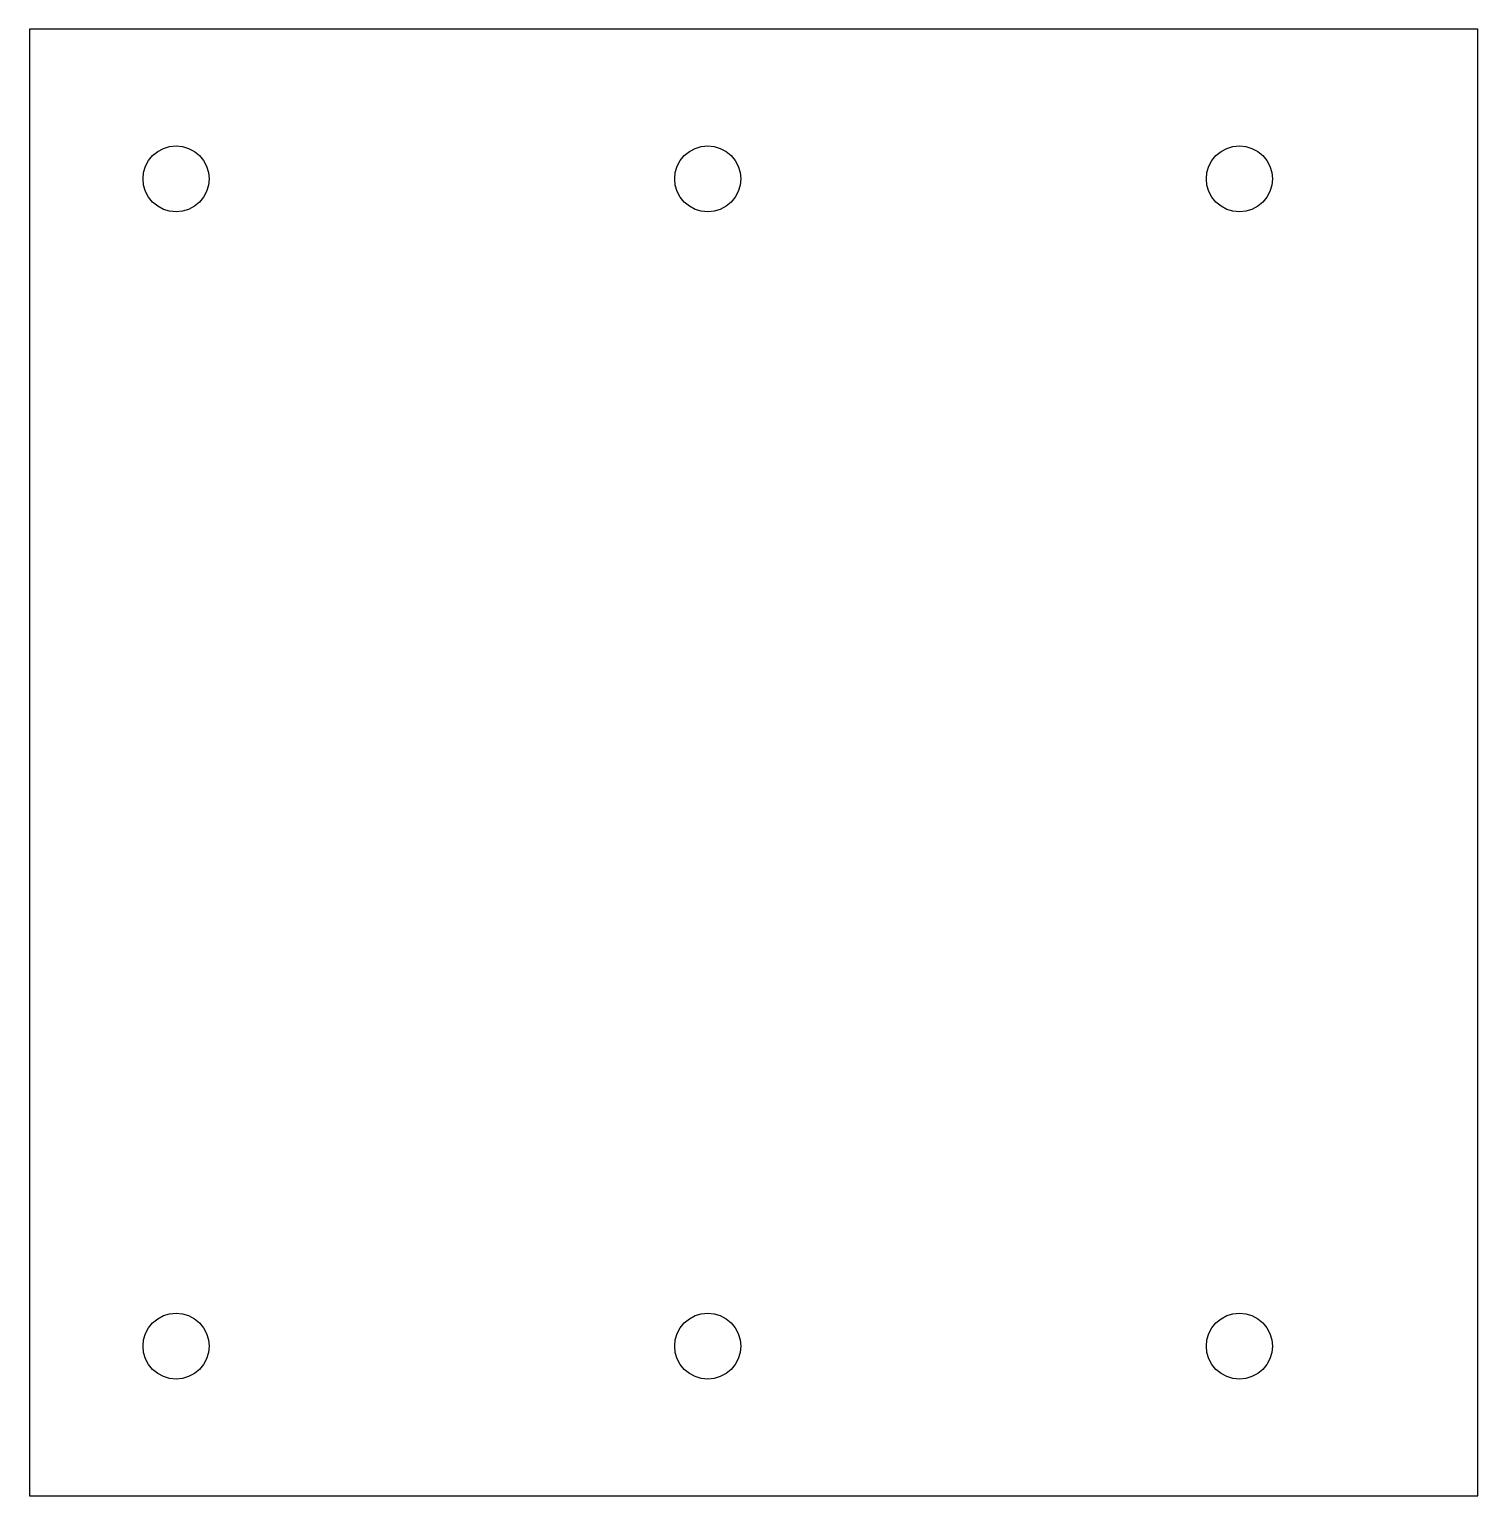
# Model space of a CAD drawing. Header units: metres. Extents: x 5 to 84, y 0 to 80.
import ezdxf

# ---------------------------------------------------------------- set-up
doc = ezdxf.new("R2010")
doc.units = ezdxf.units.M

msp = doc.modelspace()

# ---------------------------------------------------------------- linework, layer by layer
for p, q in [((84, 80), (5, 80)), ((5, 80), (5, 0)), ((84, 0), (84, 80)), ((12.3112, 73.503), (12.6488, 73.6054)), ((12.6488, 73.6054), (13, 73.64)), ((13, 73.64), (13.3512, 73.6054)), ((13.3512, 73.6054), (13.6888, 73.503)), ((41.3112, 73.503), (41.6488, 73.6054)), ((41.6488, 73.6054), (42, 73.64)), ((42, 73.64), (42.3512, 73.6054)), ((42.3512, 73.6054), (42.6888, 73.503)), ((70.3112, 73.503), (70.6488, 73.6054)), ((70.6488, 73.6054), (71, 73.64)), ((71, 73.64), (71.3512, 73.6054)), ((71.3512, 73.6054), (71.6888, 73.503)), ((11.337, 72.5288), (11.5034, 72.84)), ((11.5034, 72.84), (11.7272, 73.1128)), ((11.7272, 73.1128), (12, 73.3366)), ((12, 73.3366), (12.3112, 73.503)), ((13.6888, 73.503), (14, 73.3366)), ((14, 73.3366), (14.2728, 73.1128)), ((14.2728, 73.1128), (14.4966, 72.84)), ((14.4966, 72.84), (14.663, 72.5288)), ((40.337, 72.5288), (40.5034, 72.84)), ((40.5034, 72.84), (40.7272, 73.1128)), ((40.7272, 73.1128), (41, 73.3366)), ((41, 73.3366), (41.3112, 73.503)), ((42.6888, 73.503), (43, 73.3366)), ((43, 73.3366), (43.2728, 73.1128)), ((43.2728, 73.1128), (43.4966, 72.84)), ((43.4966, 72.84), (43.663, 72.5288)), ((69.337, 72.5288), (69.5034, 72.84)), ((69.5034, 72.84), (69.7272, 73.1128)), ((69.7272, 73.1128), (70, 73.3366)), ((70, 73.3366), (70.3112, 73.503)), ((71.6888, 73.503), (72, 73.3366)), ((72, 73.3366), (72.2728, 73.1128)), ((72.2728, 73.1128), (72.4966, 72.84)), ((72.4966, 72.84), (72.663, 72.5288)), ((11.2, 71.84), (11.2346, 72.1911)), ((11.2346, 72.1911), (11.337, 72.5288)), ((14.663, 72.5288), (14.7654, 72.1911)), ((14.7654, 72.1911), (14.8, 71.84)), ((40.2, 71.84), (40.2346, 72.1911)), ((40.2346, 72.1911), (40.337, 72.5288)), ((43.663, 72.5288), (43.7654, 72.1911)), ((43.7654, 72.1911), (43.8, 71.84)), ((69.2, 71.84), (69.2346, 72.1911)), ((69.2346, 72.1911), (69.337, 72.5288)), ((72.663, 72.5288), (72.7654, 72.1911)), ((72.7654, 72.1911), (72.8, 71.84)), ((11.2346, 71.4888), (11.2, 71.84)), ((11.337, 71.1512), (11.2346, 71.4888)), ((14.7654, 71.4888), (14.663, 71.1512)), ((14.8, 71.84), (14.7654, 71.4888)), ((40.2346, 71.4888), (40.2, 71.84)), ((40.337, 71.1512), (40.2346, 71.4888)), ((43.7654, 71.4888), (43.663, 71.1512)), ((43.8, 71.84), (43.7654, 71.4888)), ((69.2346, 71.4888), (69.2, 71.84)), ((69.337, 71.1512), (69.2346, 71.4888)), ((72.7654, 71.4888), (72.663, 71.1512)), ((72.8, 71.84), (72.7654, 71.4888)), ((11.5034, 70.84), (11.337, 71.1512)), ((11.7272, 70.5672), (11.5034, 70.84)), ((12, 70.3434), (11.7272, 70.5672)), ((14.2728, 70.5672), (14, 70.3434)), ((14.4966, 70.84), (14.2728, 70.5672)), ((14.663, 71.1512), (14.4966, 70.84)), ((40.5034, 70.84), (40.337, 71.1512)), ((40.7272, 70.5672), (40.5034, 70.84)), ((41, 70.3434), (40.7272, 70.5672)), ((43.2728, 70.5672), (43, 70.3434)), ((43.4966, 70.84), (43.2728, 70.5672)), ((43.663, 71.1512), (43.4966, 70.84)), ((69.5034, 70.84), (69.337, 71.1512)), ((69.7272, 70.5672), (69.5034, 70.84)), ((70, 70.3434), (69.7272, 70.5672)), ((72.2728, 70.5672), (72, 70.3434)), ((72.4966, 70.84), (72.2728, 70.5672)), ((72.663, 71.1512), (72.4966, 70.84)), ((12.3112, 70.177), (12, 70.3434)), ((12.6488, 70.0746), (12.3112, 70.177)), ((13, 70.04), (12.6488, 70.0746)), ((13.3512, 70.0746), (13, 70.04)), ((13.6888, 70.177), (13.3512, 70.0746)), ((14, 70.3434), (13.6888, 70.177)), ((41.3112, 70.177), (41, 70.3434)), ((41.6488, 70.0746), (41.3112, 70.177)), ((42, 70.04), (41.6488, 70.0746)), ((42.3512, 70.0746), (42, 70.04)), ((42.6888, 70.177), (42.3512, 70.0746)), ((43, 70.3434), (42.6888, 70.177)), ((70.3112, 70.177), (70, 70.3434)), ((70.6488, 70.0746), (70.3112, 70.177)), ((71, 70.04), (70.6488, 70.0746)), ((71.3512, 70.0746), (71, 70.04)), ((71.6888, 70.177), (71.3512, 70.0746)), ((72, 70.3434), (71.6888, 70.177)), ((11.7272, 9.43277), (12, 9.65663)), ((12, 9.65663), (12.3112, 9.82297)), ((12.3112, 9.82297), (12.6488, 9.9254)), ((12.6488, 9.9254), (13, 9.95998)), ((13, 9.95998), (13.3512, 9.9254)), ((13.3512, 9.9254), (13.6888, 9.82297)), ((13.6888, 9.82297), (14, 9.65663)), ((14, 9.65663), (14.2728, 9.43277)), ((40.7272, 9.43277), (41, 9.65663)), ((41, 9.65663), (41.3112, 9.82297)), ((41.3112, 9.82297), (41.6488, 9.9254)), ((41.6488, 9.9254), (42, 9.95998)), ((42, 9.95998), (42.3512, 9.9254)), ((42.3512, 9.9254), (42.6888, 9.82297)), ((42.6888, 9.82297), (43, 9.65663)), ((43, 9.65663), (43.2728, 9.43277)), ((69.7272, 9.43277), (70, 9.65663)), ((70, 9.65663), (70.3112, 9.82297)), ((70.3112, 9.82297), (70.6488, 9.9254)), ((70.6488, 9.9254), (71, 9.95998)), ((71, 9.95998), (71.3512, 9.9254)), ((71.3512, 9.9254), (71.6888, 9.82297)), ((71.6888, 9.82297), (72, 9.65663)), ((72, 9.65663), (72.2728, 9.43277)), ((11.2346, 8.51114), (11.337, 8.84882)), ((11.337, 8.84882), (11.5034, 9.16)), ((11.5034, 9.16), (11.7272, 9.43277)), ((14.2728, 9.43277), (14.4966, 9.16)), ((14.4966, 9.16), (14.663, 8.84882)), ((14.663, 8.84882), (14.7654, 8.51114)), ((40.2346, 8.51114), (40.337, 8.84882)), ((40.337, 8.84882), (40.5034, 9.16)), ((40.5034, 9.16), (40.7272, 9.43277)), ((43.2728, 9.43277), (43.4966, 9.16)), ((43.4966, 9.16), (43.663, 8.84882)), ((43.663, 8.84882), (43.7654, 8.51114)), ((69.2346, 8.51114), (69.337, 8.84882)), ((69.337, 8.84882), (69.5034, 9.16)), ((69.5034, 9.16), (69.7272, 9.43277)), ((72.2728, 9.43277), (72.4966, 9.16)), ((72.4966, 9.16), (72.663, 8.84882)), ((72.663, 8.84882), (72.7654, 8.51114)), ((11.2, 8.15999), (11.2346, 8.51114)), ((11.2346, 7.80884), (11.2, 8.15999)), ((14.7654, 8.51114), (14.8, 8.15999)), ((14.8, 8.15999), (14.7654, 7.80884)), ((40.2, 8.15999), (40.2346, 8.51114)), ((40.2346, 7.80884), (40.2, 8.15999)), ((43.7654, 8.51114), (43.8, 8.15999)), ((43.8, 8.15999), (43.7654, 7.80884)), ((69.2, 8.15999), (69.2346, 8.51114)), ((69.2346, 7.80884), (69.2, 8.15999)), ((72.7654, 8.51114), (72.8, 8.15999)), ((72.8, 8.15999), (72.7654, 7.80884)), ((11.337, 7.47116), (11.2346, 7.80884)), ((11.5034, 7.15997), (11.337, 7.47116)), ((14.663, 7.47116), (14.4966, 7.15997)), ((14.7654, 7.80884), (14.663, 7.47116)), ((40.337, 7.47116), (40.2346, 7.80884)), ((40.5034, 7.15997), (40.337, 7.47116)), ((43.663, 7.47116), (43.4966, 7.15997)), ((43.7654, 7.80884), (43.663, 7.47116)), ((69.337, 7.47116), (69.2346, 7.80884)), ((69.5034, 7.15997), (69.337, 7.47116)), ((72.663, 7.47116), (72.4966, 7.15997)), ((72.7654, 7.80884), (72.663, 7.47116)), ((11.7272, 6.88721), (11.5034, 7.15997)), ((12, 6.66335), (11.7272, 6.88721)), ((12.3112, 6.49701), (12, 6.66335)), ((12.6488, 6.39458), (12.3112, 6.49701)), ((13.6888, 6.49701), (13.3512, 6.39458)), ((14, 6.66335), (13.6888, 6.49701)), ((14.2728, 6.88721), (14, 6.66335)), ((14.4966, 7.15997), (14.2728, 6.88721)), ((40.7272, 6.88721), (40.5034, 7.15997)), ((41, 6.66335), (40.7272, 6.88721)), ((41.3112, 6.49701), (41, 6.66335)), ((41.6488, 6.39458), (41.3112, 6.49701)), ((42.6888, 6.49701), (42.3512, 6.39458)), ((43, 6.66335), (42.6888, 6.49701)), ((43.2728, 6.88721), (43, 6.66335)), ((43.4966, 7.15997), (43.2728, 6.88721)), ((69.7272, 6.88721), (69.5034, 7.15997)), ((70, 6.66335), (69.7272, 6.88721)), ((70.3112, 6.49701), (70, 6.66335)), ((70.6488, 6.39458), (70.3112, 6.49701)), ((71.6888, 6.49701), (71.3512, 6.39458)), ((72, 6.66335), (71.6888, 6.49701)), ((72.2728, 6.88721), (72, 6.66335)), ((72.4966, 7.15997), (72.2728, 6.88721)), ((13, 6.36), (12.6488, 6.39458)), ((13.3512, 6.39458), (13, 6.36)), ((42, 6.36), (41.6488, 6.39458)), ((42.3512, 6.39458), (42, 6.36)), ((71, 6.36), (70.6488, 6.39458)), ((71.3512, 6.39458), (71, 6.36)), ((5, 0), (84, 0))]:
    msp.add_line(p, q)

doc.saveas('drawing.dxf')
